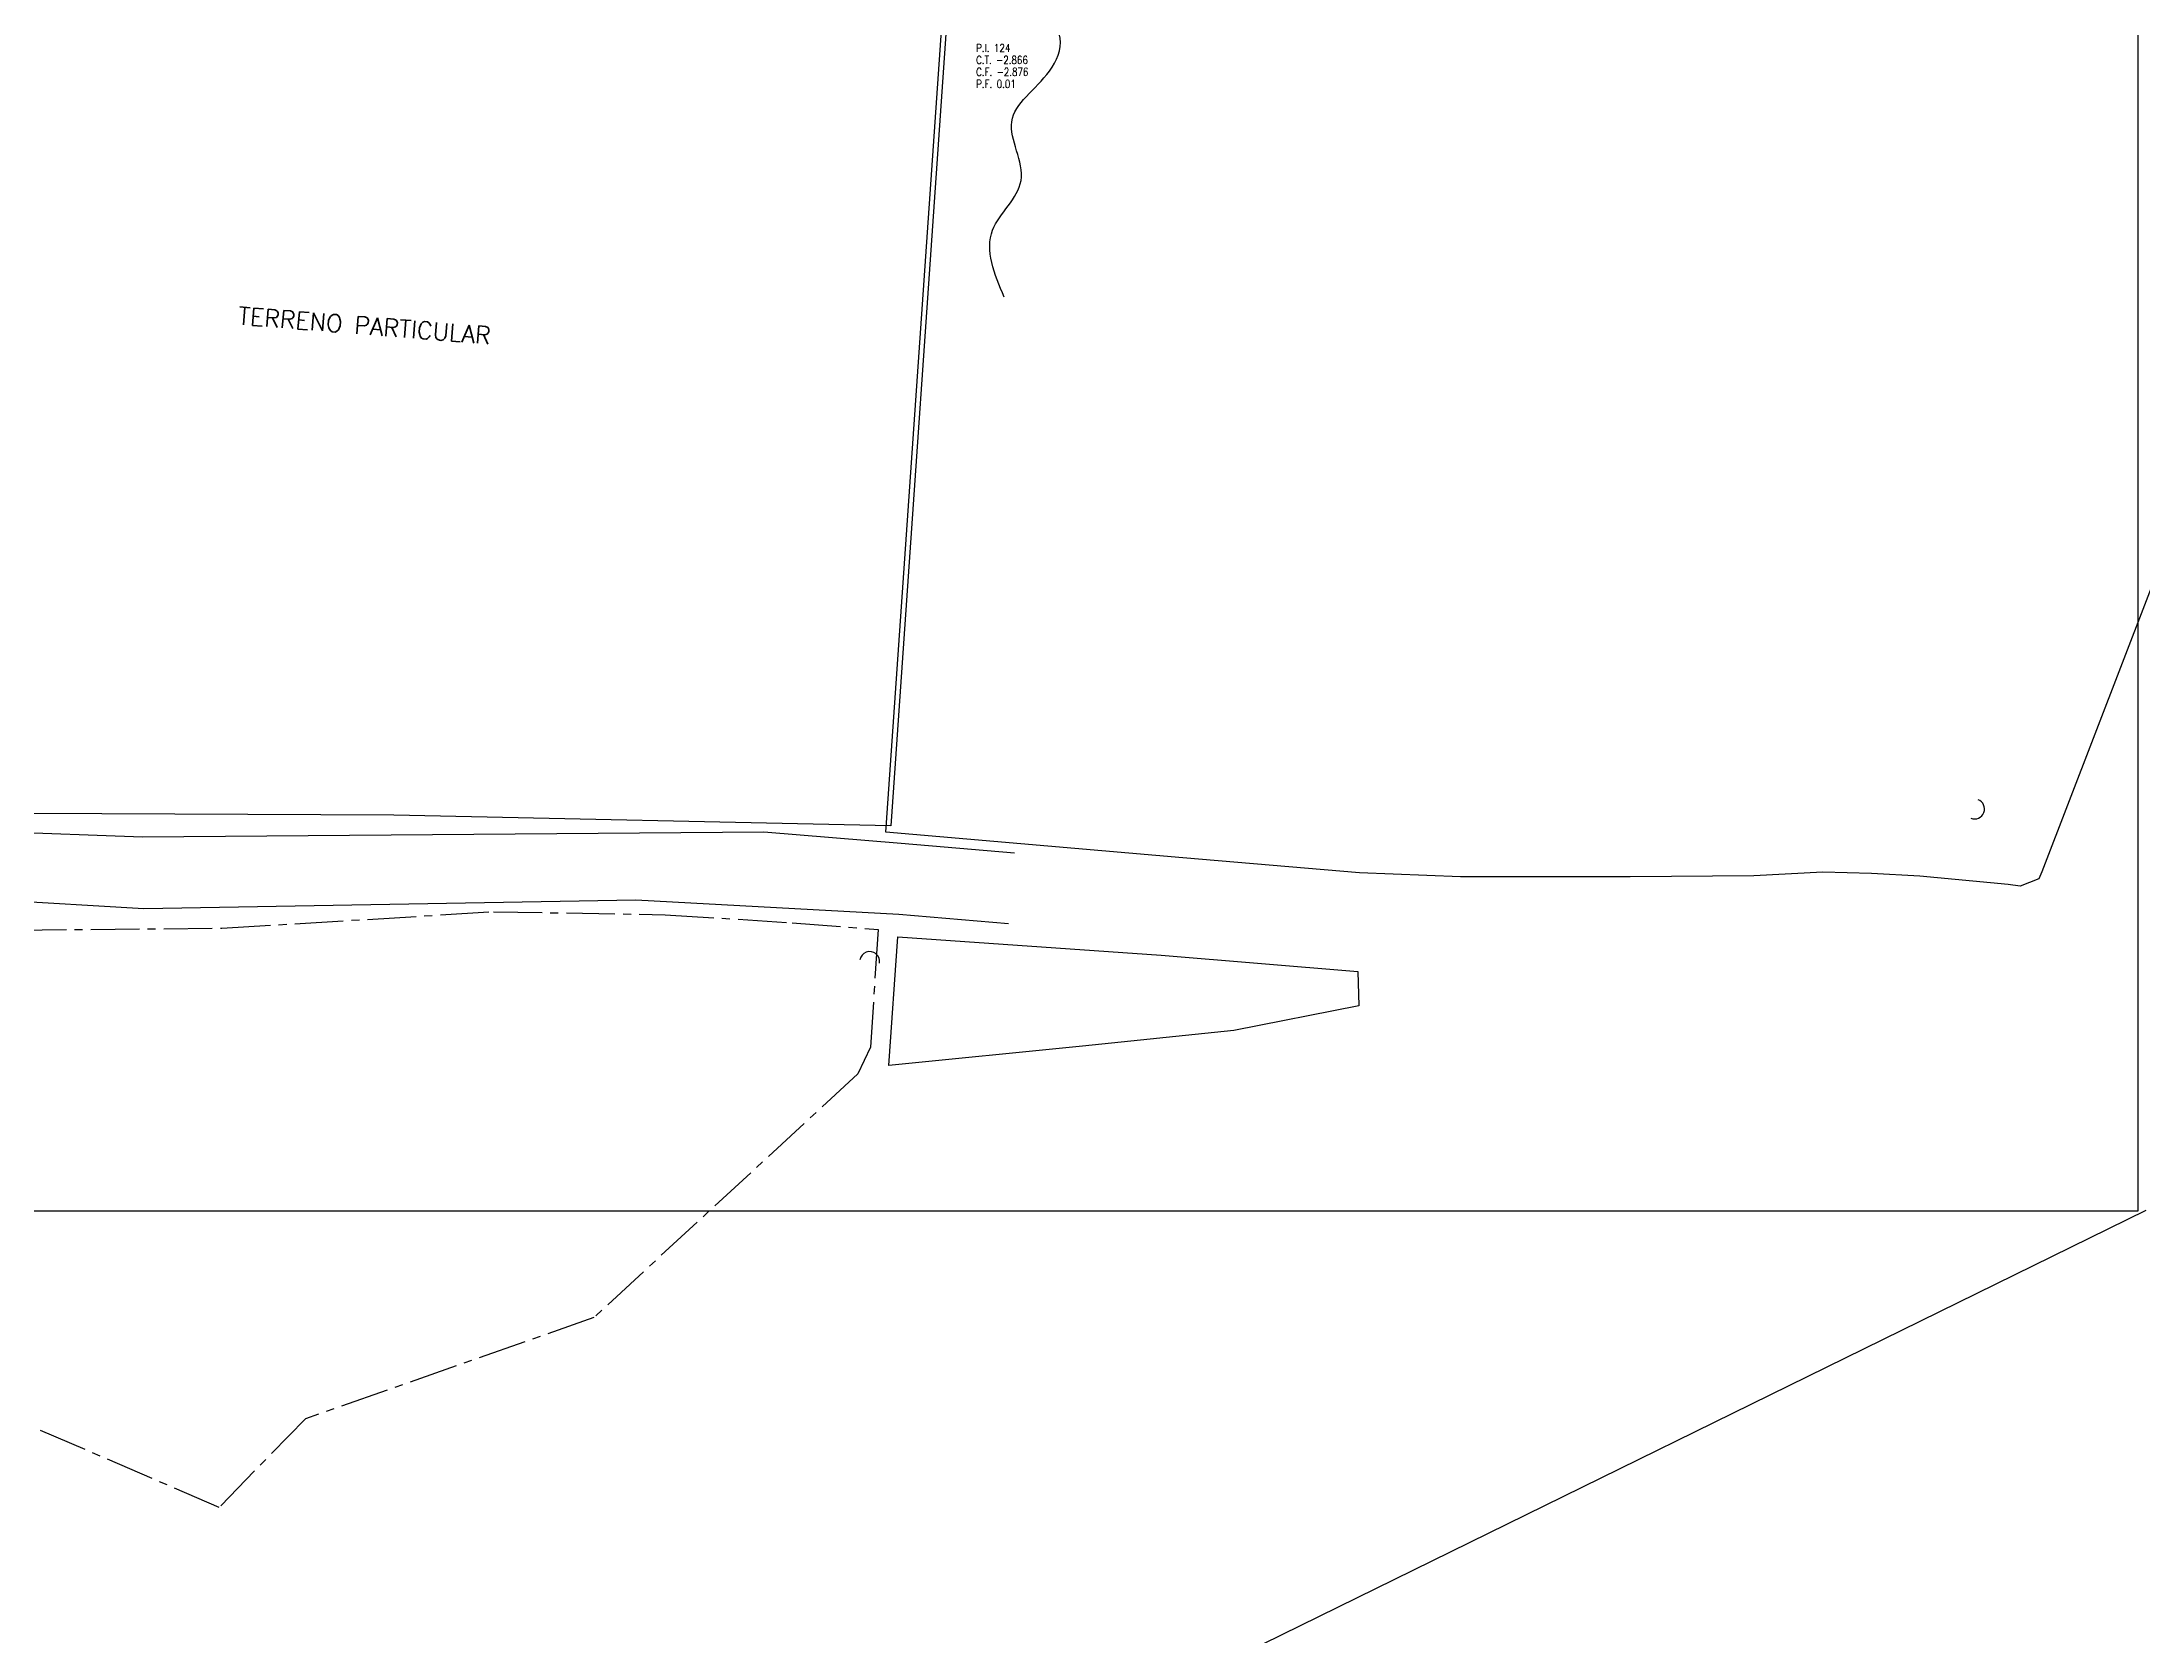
# Model space of a CAD drawing. Extents: x -6997814 to 14282083, y -16 to 289481930.
# Drawn here: x 362555.3 to 362765.9, y 7352245.3 to 7352405 of the extents above; entities that cross this region are included whole.
import ezdxf
from ezdxf.enums import TextEntityAlignment as Align

# ---------------------------------------------------------------- set-up
doc = ezdxf.new("R2010")
doc.units = 0
doc.header["$LTSCALE"] = 6.5
doc.linetypes.add('CENTER2', pattern=[1.125, 0.75, -0.125, 0.125, -0.125])
doc.layers.get('0').update_dxf_attribs({"linetype": 'CONTINUOUS'})
for name, color, linetype in [('ATRIBUTO', 7, 'CONTINUOUS'), ('BUEIRO', 7, 'CONTINUOUS'), ('Córrego', 170, 'CONTINUOUS'), ('GUIA', 7, 'CONTINUOUS'), ('LISTAGEM_TEXTO', 7, 'CONTINUOUS'), ('MURO', 251, 'CONTINUOUS'), ('PS_PONTOS_IDENTIFICACAO_TXT', 7, 'CONTINUOUS'), ('QUADRA-DEF', 7, 'CONTINUOUS'), ('QUADRA-INDEF', 7, 'CENTER2'), ('T_Ptos', 7, 'CONTINUOUS')]:
    doc.layers.add(name, color=color, linetype=linetype)
doc.styles.add('1-1000  -  RÉGUA 100', font='romans.shx', dxfattribs={"height": 2.5})
doc.styles.add('ROMANS', font='romans.shx')
doc.styles.add('SABESP', font='ROMANS.shx', dxfattribs={"height": 2})
picture_1 = doc.add_image_def('image1.ecw', size_in_pixel=(49668, 39849))

# ---------------------------------------------------------------- blocks, each defined once
blk = doc.blocks.new('SBIN009')
at = {"layer": 'BUEIRO'}
blk.add_arc((-1, 0), 1, 270, 90, dxfattribs=at)
at = {"layer": 'ATRIBUTO', "style": 'SABESP', "flags": 1}
for tag, p in [('COORDENADA', (-1, 0)), ('CODIGO', (-1, 0.4)), ('FONTE', (-1, -0.4))]:
    blk.add_attdef(tag, text='', height=0.25, dxfattribs=at).set_placement(p, align=Align.MIDDLE)

msp = doc.modelspace()

# ---------------------------------------------------------------- linework, layer by layer
at = {"layer": 'Córrego'}
msp.add_spline([(362651.81743, 7352379.45019), (362650.65508, 7352386.18426), (362653.50142, 7352391.15178), (362652.5668, 7352397.05337), (362656.34721, 7352402.11877), (362657.42809, 7352405.41469), (362656.09362, 7352407.8266), (362654.6132, 7352409.88961), (362655.03594, 7352414.97792), (362656.63709, 7352418.09496), (362657.79296, 7352423.32058), (362657.79296, 7352431.55157), (362660.25275, 7352433.78377), (362661.91196, 7352439.82344), (362657.95694, 7352444.68053), (362656.41522, 7352452.46352), (362658.19162, 7352458.87823), (362655.51616, 7352464.06543), (362655.51616, 7352468.99895), (362657.73155, 7352474.74978), (362656.53941, 7352479.5994), (362658.1133, 7352486.49455), (362660.97155, 7352490.50989), (362660.21654, 7352494.41743), (362657.92455, 7352499.51071), (362662.83307, 7352511.27727), (362662.83307, 7352517.01732), (362660.27113, 7352523.74228), (362662.48223, 7352530.77586), (362664.50635, 7352538.45044), (362663.34687, 7352547.8016), (362665.63954, 7352555.06406), (362669.65727, 7352560.75021), (362668.9304, 7352571.22023), (362671.54597, 7352579.22396), (362674.94373, 7352586.81273), (362674.3505, 7352596.08304), (362677.23877, 7352604.91529), (362678.23757, 7352615.78632), (362676.43094, 7352622.33483), (362673.65071, 7352625.60434)], degree=3, dxfattribs=at)
at = {"layer": 'GUIA', "lineweight": -2}
for p, q in [((362536.19701, 7352326.44121, -1.2785), (362565.39917, 7352325.36652, -1.4158)), ((362565.39917, 7352325.36652, -1.4158), (362627.72745, 7352325.86387, -1.5194)), ((362627.72745, 7352325.86387, -1.5194), (362641.49476, 7352324.74527, -1.6416)), ((362641.49476, 7352324.74527, -1.6416), (362652.85718, 7352323.75976, -1.70434)), ((362565.55096, 7352318.13464, -1.3745), (362528.07782, 7352320.36121, -1.213)), ((362614.87664, 7352319.0309, -1.4344), (362565.55096, 7352318.13464, -1.3745)), ((362641.25916, 7352317.56477, -1.712), (362614.87664, 7352319.0309, -1.4344)), ((362652.25883, 7352316.64144, -1.80386), (362641.25916, 7352317.56477, -1.712))]:
    msp.add_line(p, q, dxfattribs=at)
at = {"layer": 'LISTAGEM_TEXTO', "lineweight": -2}
msp.add_line((-6997814.32844, 3738255.91478), (362766.33604, 7352287.95669), dxfattribs=at)
at = {"layer": 'MURO', "lineweight": -2}
msp.add_lwpolyline([(362646.36825, 7352411.65607), (362640.44244, 7352326.48331), (362590.61672, 7352327.52821), (362539.33798, 7352327.75751), (362538.73204, 7352362.56828)], dxfattribs=at)
at = {"layer": 'QUADRA-DEF'}
msp.add_lwpolyline([(362779.85447, 7352384.1899), (362755.86445, 7352321.8599), (362755.86445, 7352321.8599), (362755.57203, 7352321.1421), (362754.62803, 7352320.7884), (362753.68403, 7352320.4348), (362752.47445, 7352320.5899), (362752.47445, 7352320.5899), (362743.61444, 7352321.4299), (362738.79443, 7352321.6899), (362733.91443, 7352321.8299), (362726.99442, 7352321.4599), (362714.5744, 7352321.3399), (362697.55438, 7352321.3598), (362687.45437, 7352321.7598), (362669.74435, 7352323.2498), (362639.96431, 7352325.8298), (362639.96431, 7352325.8298), (362652.88429, 7352512.0401)], dxfattribs=at)
msp.add_lwpolyline([(362641.14432, 7352315.3498), (362667.55435, 7352313.4998), (362687.26437, 7352311.8698), (362687.36437, 7352308.4398), (362674.84436, 7352305.9598), (362659.66434, 7352304.3898), (362640.24432, 7352302.4498), (362641.14432, 7352315.3498)], close=True, dxfattribs=at)
at = {"layer": 'QUADRA-INDEF'}
msp.add_lwpolyline([(362455.8841, 7352300.1598), (362462.5541, 7352331.5498), (362483.49413, 7352327.4898), (362498.48415, 7352325.0198), (362514.04416, 7352321.1798), (362529.18418, 7352317.9398), (362539.9242, 7352316.6598), (362552.91421, 7352316.0198), (362573.38424, 7352316.2098), (362600.60427, 7352317.8598), (362617.83429, 7352317.5598), (362630.5443, 7352316.7598), (362639.16431, 7352316.0798), (362638.42432, 7352304.2798), (362637.14432, 7352301.5998), (362610.66429, 7352277.1698), (362581.76426, 7352267.0298), (362573.10425, 7352258.1497), (362553.50422, 7352266.5898), (362551.39422, 7352259.5597), (362455.8841, 7352300.1598)], close=True, dxfattribs=at)

# ---------------------------------------------------------------- block references
at = {"layer": 'BUEIRO'}
for p, rotation in [((362750.04445, 7352327.7999), 339.0829677240001), ((362638.50431, 7352313.8498), 80.000008409)]:
    msp.add_blockref('SBIN009', p, dxfattribs=dict(at, rotation=rotation))

# ---------------------------------------------------------------- texts
at = {"color": 0, "linetype": 'Continuous', "lineweight": 30, "ltscale": 0.8, "style": '1-1000  -  RÉGUA 100'}
msp.add_text('TERRENO PARTICULAR', height=1.7476382, rotation=355.4566914, dxfattribs=at).set_placement((362574.95616, 7352376.75087))
at = {"layer": 'PS_PONTOS_IDENTIFICACAO_TXT', "style": 'ROMANS', "width": 0.8}
for s, p in [('P.I. 124', (362649.00491, 7352404.04497)), ('C.T. -2.866', (362649.00491, 7352402.84497)), ('C.F. -2.876', (362649.00491, 7352401.64497)), ('P.F. 0.01', (362649.00491, 7352400.44497))]:
    msp.add_text(s, height=0.8, dxfattribs=at).set_placement(p)

# ---------------------------------------------------------------- pictures from other files: only their frames are drawn
at = {"layer": 'T_Ptos'}
image = msp.add_image(picture_1, insert=(362075.72988, 7352287.82708), size_in_units=(689.73754, 553.38147), dxfattribs=dict(at, fade=70))
image.dxf.flags = 15

doc.saveas('drawing.dxf')
